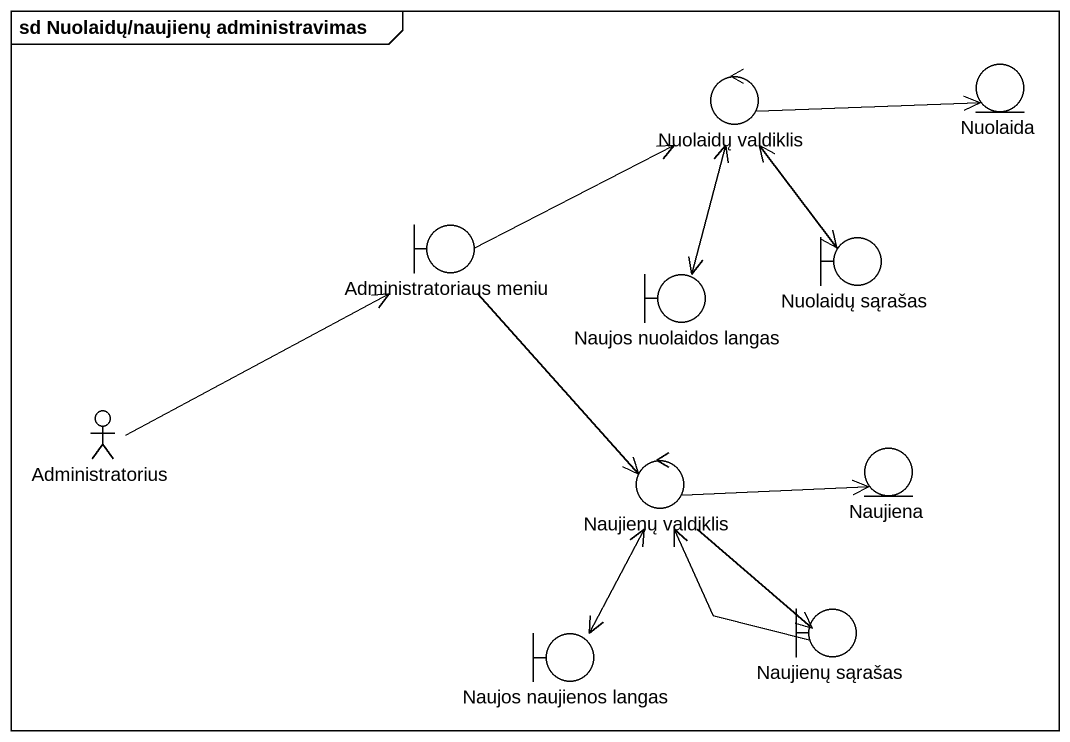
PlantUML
@startuml
mainframe sd Nuolaidų/naujienų administravimas
entity Nuolaida
control "Nuolaidų valdiklis" as Nuolaidų_valdiklis
boundary "Administratoriaus meniu" as Administratoriaus_meniu
boundary "Naujos nuolaidos langas" as Naujos_nuolaidos_langas
boundary "Nuolaidų sąrašas" as Nuolaidų_sąrašas
actor Administratorius
control "Naujienų valdiklis" as Naujienų_valdiklis
entity Naujiena
boundary "Naujienų sąrašas" as Naujienų_sąrašas
boundary "Naujos naujienos langas" as Naujos_naujienos_langas
Nuolaidų_valdiklis -right-> Nuolaida
Nuolaidų_valdiklis --> Naujos_nuolaidos_langas
Nuolaidų_valdiklis --> Nuolaidų_sąrašas
Administratoriaus_meniu -right-> Nuolaidų_valdiklis
Administratoriaus_meniu --> Naujienų_valdiklis
Naujos_nuolaidos_langas -up-> Nuolaidų_valdiklis
Nuolaidų_sąrašas -up-> Nuolaidų_valdiklis
Administratorius -right-> Administratoriaus_meniu
Naujienų_valdiklis -right-> Naujiena
Naujienų_valdiklis --> Naujienų_sąrašas
Naujienų_valdiklis --> Naujos_naujienos_langas
Naujienų_sąrašas -up-> Naujienų_valdiklis
Naujos_naujienos_langas -up-> Naujienų_valdiklis
@enduml
